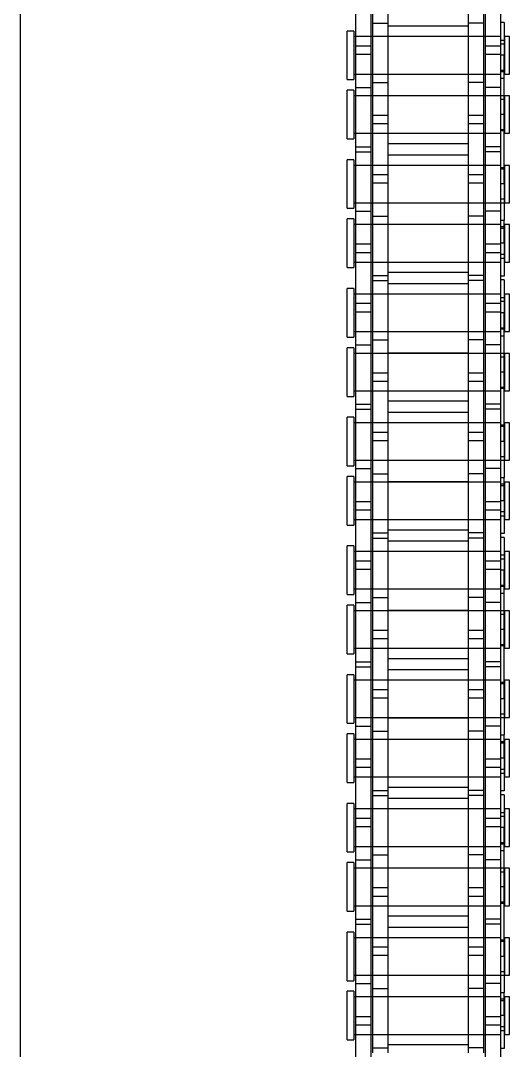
# Model space of a CAD drawing. Header units: metres. Extents: x 0 to 63075, y 0 to 44550.
# Drawn here: x 14315.1 to 14363.4, y 28813.3 to 28914.9 of the extents above; entities that cross this region are included whole.
import ezdxf

# ---------------------------------------------------------------- set-up
doc = ezdxf.new("R2010")
doc.units = ezdxf.units.M
doc.header["$LTSCALE"] = 75
doc.linetypes.add('HIDDEN2', pattern=[4.7625, 3.175, -1.5875])
for name, color, linetype in [('SDM', 7, 'Continuous'), ('SL4', 4, 'Continuous'), ('ST1', 7, 'HIDDEN2')]:
    doc.layers.add(name, color=color, linetype=linetype)

# ---------------------------------------------------------------- blocks, each defined once
blk = doc.blocks.new('A$Ca53c419a')
at = {"layer": 'SL4'}
blk.add_line((2339.74, 281.24), (3664.71, 281.24), dxfattribs=at)
at = {"layer": 'ST1'}
for p, q in [((2413.73, 249), (2418.53, 249)), ((2413.73, 249), (2413.73, 248.34)), ((2418.53, 248.34), (2418.53, 249)), ((2419.58, 249), (2424.37, 249)), ((2419.58, 249), (2419.58, 248.34)), ((2424.37, 248.34), (2424.37, 249)), ((2426.43, 249), (2431.23, 249)), ((2426.43, 249), (2426.43, 248.34)), ((2431.23, 248.34), (2431.23, 249)), ((2432.28, 249), (2437.07, 249)), ((2432.28, 249), (2432.28, 248.34)), ((2437.07, 248.34), (2437.07, 249)), ((2439.13, 249), (2443.93, 249)), ((2439.13, 249), (2439.13, 248.34)), ((2443.93, 248.34), (2443.93, 249)), ((2444.98, 249), (2449.77, 249)), ((2444.98, 249), (2444.98, 248.34)), ((2449.77, 248.34), (2449.77, 249)), ((2451.83, 249), (2456.63, 249)), ((2451.83, 249), (2451.83, 248.34)), ((2456.63, 248.34), (2456.63, 249)), ((2457.68, 249), (2462.47, 249)), ((2457.68, 249), (2457.68, 248.34)), ((2462.47, 248.34), (2462.47, 249)), ((2464.53, 249), (2469.33, 249)), ((2464.53, 249), (2464.53, 248.34)), ((2469.33, 248.34), (2469.33, 249)), ((2470.38, 249), (2475.17, 249)), ((2470.38, 249), (2470.38, 248.34)), ((2475.17, 248.34), (2475.17, 249)), ((2477.23, 249), (2482.03, 249)), ((2477.23, 249), (2477.23, 248.34)), ((2482.03, 248.34), (2482.03, 249)), ((2483.08, 249), (2487.87, 249)), ((2483.08, 249), (2483.08, 248.34)), ((2487.87, 248.34), (2487.87, 249)), ((2489.93, 249), (2494.73, 249)), ((2489.93, 249), (2489.93, 248.34)), ((2494.73, 248.34), (2494.73, 249)), ((2495.78, 249), (2500.57, 249)), ((2495.78, 249), (2495.78, 248.34)), ((2500.57, 248.34), (2500.57, 249)), ((2502.63, 249), (2507.43, 249)), ((2502.63, 249), (2502.63, 248.34)), ((2507.43, 248.34), (2507.43, 249)), ((2508.48, 249), (2513.27, 249)), ((2508.48, 249), (2508.48, 248.34)), ((2513.27, 248.34), (2513.27, 249)), ((2406.1, 248.16), (2415.2, 248.16)), ((2418.53, 248.34), (2413.73, 248.34)), ((2414.28, 248.34), (2414.28, 233.84)), ((2414.28, 248.16), (2414.28, 246.64)), ((2415.2, 248.16), (2416.06, 248.16)), ((2415.2, 246.64), (2415.2, 248.16)), ((2416.06, 248.16), (2425.15, 248.16)), ((2416.06, 248.16), (2416.06, 246.64)), ((2417.97, 233.84), (2417.97, 248.34)), ((2417.97, 246.64), (2417.97, 248.16)), ((2419.3, 248.16), (2419.3, 246.64)), ((2424.37, 248.34), (2419.58, 248.34)), ((2420.13, 248.34), (2420.13, 233.84)), ((2420.13, 248.16), (2420.13, 246.64)), ((2423.82, 233.84), (2423.82, 248.34)), ((2423.82, 246.64), (2423.82, 248.16)), ((2425.15, 248.16), (2425.15, 246.64)), ((2425.15, 248.16), (2431.5, 248.16)), ((2425.65, 248.16), (2425.65, 246.64)), ((2431.23, 248.34), (2426.43, 248.34)), ((2426.98, 248.34), (2426.98, 233.84)), ((2426.98, 248.16), (2426.98, 246.64)), ((2430.67, 233.84), (2430.67, 248.34)), ((2430.67, 246.64), (2430.67, 248.16)), ((2431.5, 248.16), (2431.5, 246.64)), ((2431.5, 248.16), (2440.6, 248.16)), ((2437.07, 248.34), (2432.28, 248.34)), ((2432.83, 248.34), (2432.83, 233.84)), ((2432.83, 248.16), (2432.83, 246.64)), ((2434.75, 246.64), (2434.75, 248.16)), ((2435.61, 248.16), (2435.61, 246.64)), ((2436.52, 233.84), (2436.52, 248.34)), ((2436.52, 246.64), (2436.52, 248.16)), ((2443.93, 248.34), (2439.13, 248.34)), ((2439.68, 248.34), (2439.68, 233.84)), ((2439.68, 248.16), (2439.68, 246.64)), ((2440.6, 248.16), (2441.46, 248.16)), ((2440.6, 246.64), (2440.6, 248.16)), ((2441.46, 248.16), (2450.55, 248.16)), ((2441.46, 248.16), (2441.46, 246.64)), ((2443.37, 233.84), (2443.37, 248.34)), ((2443.37, 246.64), (2443.37, 248.16)), ((2444.7, 248.16), (2444.7, 246.64)), ((2449.77, 248.34), (2444.98, 248.34)), ((2445.53, 248.34), (2445.53, 233.84)), ((2445.53, 248.16), (2445.53, 246.64)), ((2449.22, 233.84), (2449.22, 248.34)), ((2449.22, 246.64), (2449.22, 248.16)), ((2450.55, 248.16), (2450.55, 246.64)), ((2450.55, 248.16), (2456.9, 248.16)), ((2451.05, 248.16), (2451.05, 246.64)), ((2456.63, 248.34), (2451.83, 248.34)), ((2452.38, 248.34), (2452.38, 233.84)), ((2452.38, 248.16), (2452.38, 246.64)), ((2456.07, 233.84), (2456.07, 248.34)), ((2456.07, 246.64), (2456.07, 248.16)), ((2456.9, 248.16), (2456.9, 246.64)), ((2456.9, 248.16), (2466, 248.16)), ((2462.47, 248.34), (2457.68, 248.34)), ((2458.23, 248.34), (2458.23, 233.84)), ((2458.23, 248.16), (2458.23, 246.64)), ((2460.15, 246.64), (2460.15, 248.16)), ((2461.01, 248.16), (2461.01, 246.64)), ((2461.92, 233.84), (2461.92, 248.34)), ((2461.92, 246.64), (2461.92, 248.16)), ((2469.33, 248.34), (2464.53, 248.34)), ((2465.08, 248.34), (2465.08, 233.84)), ((2465.08, 248.16), (2465.08, 246.64)), ((2466, 248.16), (2466.86, 248.16)), ((2466, 246.64), (2466, 248.16)), ((2466.86, 248.16), (2475.95, 248.16)), ((2466.86, 248.16), (2466.86, 246.64)), ((2468.77, 233.84), (2468.77, 248.34)), ((2468.77, 246.64), (2468.77, 248.16)), ((2470.1, 248.16), (2470.1, 246.64)), ((2475.17, 248.34), (2470.38, 248.34)), ((2470.93, 248.34), (2470.93, 233.84)), ((2470.93, 248.16), (2470.93, 246.64)), ((2474.62, 233.84), (2474.62, 248.34)), ((2474.62, 246.64), (2474.62, 248.16)), ((2475.95, 248.16), (2475.95, 246.64)), ((2475.95, 248.16), (2482.3, 248.16)), ((2476.45, 248.16), (2476.45, 246.64)), ((2482.03, 248.34), (2477.23, 248.34)), ((2477.78, 248.34), (2477.78, 233.84)), ((2477.78, 248.16), (2477.78, 246.64)), ((2481.47, 233.84), (2481.47, 248.34)), ((2481.47, 246.64), (2481.47, 248.16)), ((2482.3, 248.16), (2482.3, 246.64)), ((2482.3, 248.16), (2491.4, 248.16)), ((2487.87, 248.34), (2483.08, 248.34)), ((2483.63, 248.34), (2483.63, 233.84)), ((2483.63, 248.16), (2483.63, 246.64)), ((2485.55, 246.64), (2485.55, 248.16)), ((2486.41, 248.16), (2486.41, 246.64)), ((2487.32, 233.84), (2487.32, 248.34)), ((2487.32, 246.64), (2487.32, 248.16)), ((2494.73, 248.34), (2489.93, 248.34)), ((2490.48, 248.34), (2490.48, 233.84)), ((2490.48, 248.16), (2490.48, 246.64)), ((2491.4, 248.16), (2492.26, 248.16)), ((2491.4, 246.64), (2491.4, 248.16)), ((2492.26, 248.16), (2501.35, 248.16)), ((2492.26, 248.16), (2492.26, 246.64)), ((2494.17, 233.84), (2494.17, 248.34)), ((2494.17, 246.64), (2494.17, 248.16)), ((2495.5, 248.16), (2495.5, 246.64)), ((2500.57, 248.34), (2495.78, 248.34)), ((2496.33, 248.34), (2496.33, 233.84)), ((2496.33, 248.16), (2496.33, 246.64)), ((2500.02, 233.84), (2500.02, 248.34)), ((2500.02, 246.64), (2500.02, 248.16)), ((2501.35, 248.16), (2501.35, 246.64)), ((2501.35, 248.16), (2507.7, 248.16)), ((2501.85, 248.16), (2501.85, 246.64)), ((2507.43, 248.34), (2502.63, 248.34)), ((2503.18, 248.34), (2503.18, 233.84)), ((2503.18, 248.16), (2503.18, 246.64)), ((2506.87, 233.84), (2506.87, 248.34)), ((2506.87, 246.64), (2506.87, 248.16)), ((2507.7, 248.16), (2507.7, 246.64)), ((2507.7, 248.16), (2516.8, 248.16)), ((2513.27, 248.34), (2508.48, 248.34)), ((2509.03, 248.34), (2509.03, 233.84)), ((2509.03, 248.16), (2509.03, 246.64)), ((2510.95, 246.64), (2510.95, 248.16)), ((2511.81, 248.16), (2511.81, 246.64)), ((2512.72, 233.84), (2512.72, 248.34)), ((2512.72, 246.64), (2512.72, 248.16)), ((2406.1, 246.64), (2415.2, 246.64)), ((2412.45, 246.48), (2418.8, 246.48)), ((2412.95, 246.48), (2412.95, 244.96)), ((2414.28, 246.48), (2414.28, 244.96)), ((2415.2, 246.64), (2416.06, 246.64)), ((2416.06, 246.64), (2425.15, 246.64)), ((2417.97, 244.96), (2417.97, 246.48)), ((2418.8, 246.48), (2418.8, 244.96)), ((2418.8, 246.48), (2427.9, 246.48)), ((2420.13, 246.48), (2420.13, 244.96)), ((2422.05, 244.96), (2422.05, 246.48)), ((2422.91, 246.48), (2422.91, 244.96)), ((2423.82, 244.96), (2423.82, 246.48)), ((2425.15, 246.64), (2431.5, 246.64)), ((2426.98, 246.48), (2426.98, 244.96)), ((2427.9, 246.48), (2428.76, 246.48)), ((2427.9, 244.96), (2427.9, 246.48)), ((2428.76, 246.48), (2437.85, 246.48)), ((2428.76, 246.48), (2428.76, 244.96)), ((2430.67, 244.96), (2430.67, 246.48)), ((2431.5, 246.64), (2440.6, 246.64)), ((2432, 246.48), (2432, 244.96)), ((2432.83, 246.48), (2432.83, 244.96)), ((2436.52, 244.96), (2436.52, 246.48)), ((2437.85, 246.48), (2437.85, 244.96)), ((2437.85, 246.48), (2444.2, 246.48)), ((2438.35, 246.48), (2438.35, 244.96)), ((2439.68, 246.48), (2439.68, 244.96)), ((2440.6, 246.64), (2441.46, 246.64)), ((2441.46, 246.64), (2450.55, 246.64)), ((2443.37, 244.96), (2443.37, 246.48)), ((2444.2, 246.48), (2444.2, 244.96)), ((2444.2, 246.48), (2453.3, 246.48)), ((2445.53, 246.48), (2445.53, 244.96)), ((2447.45, 244.96), (2447.45, 246.48)), ((2448.31, 246.48), (2448.31, 244.96)), ((2449.22, 244.96), (2449.22, 246.48)), ((2450.55, 246.64), (2456.9, 246.64)), ((2452.38, 246.48), (2452.38, 244.96)), ((2453.3, 246.48), (2454.16, 246.48)), ((2453.3, 244.96), (2453.3, 246.48)), ((2454.16, 246.48), (2463.25, 246.48)), ((2454.16, 246.48), (2454.16, 244.96)), ((2456.07, 244.96), (2456.07, 246.48)), ((2456.9, 246.64), (2466, 246.64)), ((2457.4, 246.48), (2457.4, 244.96)), ((2458.23, 246.48), (2458.23, 244.96)), ((2461.92, 244.96), (2461.92, 246.48)), ((2463.25, 246.48), (2463.25, 244.96)), ((2463.25, 246.48), (2469.6, 246.48)), ((2463.75, 246.48), (2463.75, 244.96)), ((2465.08, 246.48), (2465.08, 244.96)), ((2466, 246.64), (2466.86, 246.64)), ((2466.86, 246.64), (2475.95, 246.64)), ((2468.77, 244.96), (2468.77, 246.48)), ((2469.6, 246.48), (2469.6, 244.96)), ((2469.6, 246.48), (2478.7, 246.48)), ((2470.93, 246.48), (2470.93, 244.96)), ((2472.85, 244.96), (2472.85, 246.48)), ((2473.71, 246.48), (2473.71, 244.96)), ((2474.62, 244.96), (2474.62, 246.48)), ((2475.95, 246.64), (2482.3, 246.64)), ((2477.78, 246.48), (2477.78, 244.96)), ((2478.7, 246.48), (2479.56, 246.48)), ((2478.7, 244.96), (2478.7, 246.48)), ((2479.56, 246.48), (2488.65, 246.48)), ((2479.56, 246.48), (2479.56, 244.96)), ((2481.47, 244.96), (2481.47, 246.48)), ((2482.3, 246.64), (2491.4, 246.64)), ((2482.8, 246.48), (2482.8, 244.96)), ((2483.63, 246.48), (2483.63, 244.96)), ((2487.32, 244.96), (2487.32, 246.48)), ((2488.65, 246.48), (2488.65, 244.96)), ((2488.65, 246.48), (2495, 246.48)), ((2489.15, 246.48), (2489.15, 244.96)), ((2490.48, 246.48), (2490.48, 244.96)), ((2491.4, 246.64), (2492.26, 246.64)), ((2492.26, 246.64), (2501.35, 246.64)), ((2494.17, 244.96), (2494.17, 246.48)), ((2495, 246.48), (2495, 244.96)), ((2495, 246.48), (2504.1, 246.48)), ((2496.33, 246.48), (2496.33, 244.96)), ((2498.25, 244.96), (2498.25, 246.48)), ((2499.11, 246.48), (2499.11, 244.96)), ((2500.02, 244.96), (2500.02, 246.48)), ((2501.35, 246.64), (2507.7, 246.64)), ((2503.18, 246.48), (2503.18, 244.96)), ((2504.1, 246.48), (2504.96, 246.48)), ((2504.1, 244.96), (2504.1, 246.48)), ((2504.96, 246.48), (2514.05, 246.48)), ((2504.96, 246.48), (2504.96, 244.96)), ((2506.87, 244.96), (2506.87, 246.48)), ((2507.7, 246.64), (2516.8, 246.64)), ((2508.2, 246.48), (2508.2, 244.96)), ((2509.03, 246.48), (2509.03, 244.96)), ((2512.72, 244.96), (2512.72, 246.48)), ((2514.05, 246.48), (2514.05, 244.96)), ((2514.05, 246.48), (2520.4, 246.48)), ((2412.45, 244.96), (2418.8, 244.96)), ((2413.24, 237.03), (2413.24, 244.96)), ((2414.28, 244.96), (2414.28, 237.03)), ((2417.97, 237.03), (2417.97, 244.96)), ((2418.02, 244.96), (2418.02, 237.03)), ((2418.8, 244.96), (2427.9, 244.96)), ((2420.09, 237.03), (2420.09, 244.96)), ((2420.13, 244.96), (2420.13, 237.03)), ((2423.82, 237.03), (2423.82, 244.96)), ((2424.87, 244.96), (2424.87, 237.03)), ((2425.94, 237.03), (2425.94, 244.96)), ((2426.98, 244.96), (2426.98, 237.03)), ((2427.9, 244.96), (2428.76, 244.96)), ((2428.76, 244.96), (2437.85, 244.96)), ((2430.67, 237.03), (2430.67, 244.96)), ((2430.72, 244.96), (2430.72, 237.03)), ((2432.79, 237.03), (2432.79, 244.96)), ((2432.83, 244.96), (2432.83, 237.03)), ((2436.52, 237.03), (2436.52, 244.96)), ((2437.57, 244.96), (2437.57, 237.03)), ((2437.85, 244.96), (2444.2, 244.96)), ((2438.64, 237.03), (2438.64, 244.96)), ((2439.68, 244.96), (2439.68, 237.03)), ((2443.37, 237.03), (2443.37, 244.96)), ((2443.42, 244.96), (2443.42, 237.03)), ((2444.2, 244.96), (2453.3, 244.96)), ((2445.49, 237.03), (2445.49, 244.96)), ((2445.53, 244.96), (2445.53, 237.03)), ((2449.22, 237.03), (2449.22, 244.96)), ((2450.27, 244.96), (2450.27, 237.03)), ((2451.34, 237.03), (2451.34, 244.96)), ((2452.38, 244.96), (2452.38, 237.03)), ((2453.3, 244.96), (2454.16, 244.96)), ((2454.16, 244.96), (2463.25, 244.96)), ((2456.07, 237.03), (2456.07, 244.96)), ((2456.12, 244.96), (2456.12, 237.03)), ((2458.19, 237.03), (2458.19, 244.96)), ((2458.23, 244.96), (2458.23, 237.03)), ((2461.92, 237.03), (2461.92, 244.96)), ((2462.97, 244.96), (2462.97, 237.03)), ((2463.25, 244.96), (2469.6, 244.96)), ((2464.04, 237.03), (2464.04, 244.96)), ((2465.08, 244.96), (2465.08, 237.03)), ((2468.77, 237.03), (2468.77, 244.96)), ((2468.82, 244.96), (2468.82, 237.03)), ((2469.6, 244.96), (2478.7, 244.96)), ((2470.89, 237.03), (2470.89, 244.96)), ((2470.93, 244.96), (2470.93, 237.03)), ((2474.62, 237.03), (2474.62, 244.96)), ((2475.67, 244.96), (2475.67, 237.03)), ((2476.74, 237.03), (2476.74, 244.96)), ((2477.78, 244.96), (2477.78, 237.03)), ((2478.7, 244.96), (2479.56, 244.96)), ((2479.56, 244.96), (2488.65, 244.96)), ((2481.47, 237.03), (2481.47, 244.96)), ((2481.52, 244.96), (2481.52, 237.03)), ((2483.59, 237.03), (2483.59, 244.96)), ((2483.63, 244.96), (2483.63, 237.03)), ((2487.32, 237.03), (2487.32, 244.96)), ((2488.37, 244.96), (2488.37, 237.03)), ((2488.65, 244.96), (2495, 244.96)), ((2489.44, 237.03), (2489.44, 244.96)), ((2490.48, 244.96), (2490.48, 237.03)), ((2494.17, 237.03), (2494.17, 244.96)), ((2494.22, 244.96), (2494.22, 237.03)), ((2495, 244.96), (2504.1, 244.96)), ((2496.29, 237.03), (2496.29, 244.96)), ((2496.33, 244.96), (2496.33, 237.03)), ((2500.02, 237.03), (2500.02, 244.96)), ((2501.07, 244.96), (2501.07, 237.03)), ((2502.14, 237.03), (2502.14, 244.96)), ((2503.18, 244.96), (2503.18, 237.03)), ((2504.1, 244.96), (2504.96, 244.96)), ((2504.96, 244.96), (2514.05, 244.96)), ((2506.87, 237.03), (2506.87, 244.96)), ((2506.92, 244.96), (2506.92, 237.03)), ((2508.99, 237.03), (2508.99, 244.96)), ((2509.03, 244.96), (2509.03, 237.03)), ((2512.72, 237.03), (2512.72, 244.96)), ((2513.77, 244.96), (2513.77, 237.03)), ((2514.05, 244.96), (2520.4, 244.96)), ((2412.45, 237.03), (2418.8, 237.03)), ((2412.95, 235.51), (2412.95, 237.03)), ((2414.28, 237.03), (2414.28, 235.51)), ((2417.97, 235.51), (2417.97, 237.03)), ((2418.8, 235.51), (2418.8, 237.03)), ((2418.8, 237.03), (2427.9, 237.03)), ((2420.13, 237.03), (2420.13, 235.51)), ((2422.05, 235.51), (2422.05, 237.03)), ((2422.91, 237.03), (2422.91, 235.51)), ((2423.82, 235.51), (2423.82, 237.03)), ((2426.98, 237.03), (2426.98, 235.51)), ((2427.9, 237.03), (2428.76, 237.03)), ((2427.9, 235.51), (2427.9, 237.03)), ((2428.76, 237.03), (2437.85, 237.03)), ((2428.76, 237.03), (2428.76, 235.51)), ((2430.67, 235.51), (2430.67, 237.03)), ((2432, 235.51), (2432, 237.03)), ((2432.83, 237.03), (2432.83, 235.51)), ((2436.52, 235.51), (2436.52, 237.03)), ((2437.85, 235.51), (2437.85, 237.03)), ((2437.85, 237.03), (2444.2, 237.03)), ((2438.35, 235.51), (2438.35, 237.03)), ((2439.68, 237.03), (2439.68, 235.51)), ((2443.37, 235.51), (2443.37, 237.03)), ((2444.2, 235.51), (2444.2, 237.03)), ((2444.2, 237.03), (2453.3, 237.03)), ((2445.53, 237.03), (2445.53, 235.51)), ((2447.45, 235.51), (2447.45, 237.03)), ((2448.31, 237.03), (2448.31, 235.51)), ((2449.22, 235.51), (2449.22, 237.03)), ((2452.38, 237.03), (2452.38, 235.51)), ((2453.3, 237.03), (2454.16, 237.03)), ((2453.3, 235.51), (2453.3, 237.03)), ((2454.16, 237.03), (2463.25, 237.03)), ((2454.16, 237.03), (2454.16, 235.51)), ((2456.07, 235.51), (2456.07, 237.03)), ((2457.4, 235.51), (2457.4, 237.03)), ((2458.23, 237.03), (2458.23, 235.51)), ((2461.92, 235.51), (2461.92, 237.03)), ((2463.25, 235.51), (2463.25, 237.03)), ((2463.25, 237.03), (2469.6, 237.03)), ((2463.75, 235.51), (2463.75, 237.03)), ((2465.08, 237.03), (2465.08, 235.51)), ((2468.77, 235.51), (2468.77, 237.03)), ((2469.6, 235.51), (2469.6, 237.03)), ((2469.6, 237.03), (2478.7, 237.03)), ((2470.93, 237.03), (2470.93, 235.51)), ((2472.85, 235.51), (2472.85, 237.03)), ((2473.71, 237.03), (2473.71, 235.51)), ((2474.62, 235.51), (2474.62, 237.03)), ((2477.78, 237.03), (2477.78, 235.51)), ((2478.7, 237.03), (2479.56, 237.03)), ((2478.7, 235.51), (2478.7, 237.03)), ((2479.56, 237.03), (2488.65, 237.03)), ((2479.56, 237.03), (2479.56, 235.51)), ((2481.47, 235.51), (2481.47, 237.03)), ((2482.8, 235.51), (2482.8, 237.03)), ((2483.63, 237.03), (2483.63, 235.51)), ((2487.32, 235.51), (2487.32, 237.03)), ((2488.65, 235.51), (2488.65, 237.03)), ((2488.65, 237.03), (2495, 237.03)), ((2489.15, 235.51), (2489.15, 237.03)), ((2490.48, 237.03), (2490.48, 235.51)), ((2494.17, 235.51), (2494.17, 237.03)), ((2495, 235.51), (2495, 237.03)), ((2495, 237.03), (2504.1, 237.03)), ((2496.33, 237.03), (2496.33, 235.51)), ((2498.25, 235.51), (2498.25, 237.03)), ((2499.11, 237.03), (2499.11, 235.51)), ((2500.02, 235.51), (2500.02, 237.03)), ((2503.18, 237.03), (2503.18, 235.51)), ((2504.1, 237.03), (2504.96, 237.03)), ((2504.1, 235.51), (2504.1, 237.03)), ((2504.96, 237.03), (2514.05, 237.03)), ((2504.96, 237.03), (2504.96, 235.51)), ((2506.87, 235.51), (2506.87, 237.03)), ((2508.2, 235.51), (2508.2, 237.03)), ((2509.03, 237.03), (2509.03, 235.51)), ((2512.72, 235.51), (2512.72, 237.03)), ((2514.05, 235.51), (2514.05, 237.03)), ((2514.05, 237.03), (2520.4, 237.03)), ((2406.1, 235.36), (2415.2, 235.36)), ((2412.45, 235.51), (2418.8, 235.51)), ((2414.28, 235.36), (2414.28, 233.84)), ((2415.2, 235.36), (2416.06, 235.36)), ((2415.2, 233.84), (2415.2, 235.36)), ((2416.06, 235.36), (2425.15, 235.36)), ((2416.06, 235.36), (2416.06, 233.84)), ((2417.97, 233.84), (2417.97, 235.36)), ((2418.8, 235.51), (2427.9, 235.51)), ((2419.3, 233.84), (2419.3, 235.36)), ((2420.13, 235.36), (2420.13, 233.51)), ((2423.82, 233.84), (2423.82, 235.36)), ((2425.15, 233.84), (2425.15, 235.36)), ((2425.15, 235.36), (2431.5, 235.36)), ((2425.65, 233.84), (2425.65, 235.36)), ((2426.98, 235.36), (2426.98, 233.84)), ((2427.9, 235.51), (2428.76, 235.51)), ((2428.76, 235.51), (2437.85, 235.51)), ((2430.67, 233.51), (2430.67, 235.36)), ((2431.5, 233.84), (2431.5, 235.36)), ((2431.5, 235.36), (2440.6, 235.36)), ((2432.83, 235.36), (2432.83, 233.84)), ((2434.75, 233.84), (2434.75, 235.36)), ((2435.61, 235.36), (2435.61, 233.84)), ((2436.52, 233.84), (2436.52, 235.36)), ((2437.85, 235.51), (2444.2, 235.51)), ((2439.68, 235.36), (2439.68, 233.84)), ((2440.6, 235.36), (2441.46, 235.36)), ((2440.6, 233.84), (2440.6, 235.36)), ((2441.46, 235.36), (2450.55, 235.36)), ((2441.46, 235.36), (2441.46, 233.84)), ((2443.37, 233.84), (2443.37, 235.36)), ((2444.2, 235.51), (2453.3, 235.51)), ((2444.7, 233.84), (2444.7, 235.36)), ((2445.53, 235.36), (2445.53, 233.51)), ((2449.22, 233.84), (2449.22, 235.36)), ((2450.55, 233.84), (2450.55, 235.36)), ((2450.55, 235.36), (2456.9, 235.36)), ((2451.05, 233.84), (2451.05, 235.36)), ((2452.38, 235.36), (2452.38, 233.84)), ((2453.3, 235.51), (2454.16, 235.51)), ((2454.16, 235.51), (2463.25, 235.51)), ((2456.07, 233.51), (2456.07, 235.36)), ((2456.9, 233.84), (2456.9, 235.36)), ((2456.9, 235.36), (2466, 235.36)), ((2458.23, 235.36), (2458.23, 233.84)), ((2460.15, 233.84), (2460.15, 235.36)), ((2461.01, 235.36), (2461.01, 233.84)), ((2461.92, 233.84), (2461.92, 235.36)), ((2463.25, 235.51), (2469.6, 235.51)), ((2465.08, 235.36), (2465.08, 233.84)), ((2466, 235.36), (2466.86, 235.36)), ((2466, 233.84), (2466, 235.36)), ((2466.86, 235.36), (2475.95, 235.36)), ((2466.86, 235.36), (2466.86, 233.84)), ((2468.77, 233.84), (2468.77, 235.36)), ((2469.6, 235.51), (2478.7, 235.51)), ((2470.1, 233.84), (2470.1, 235.36)), ((2470.93, 235.36), (2470.93, 233.51)), ((2474.62, 233.84), (2474.62, 235.36)), ((2475.95, 233.84), (2475.95, 235.36)), ((2475.95, 235.36), (2482.3, 235.36)), ((2476.45, 233.84), (2476.45, 235.36)), ((2477.78, 235.36), (2477.78, 233.84)), ((2478.7, 235.51), (2479.56, 235.51)), ((2479.56, 235.51), (2488.65, 235.51)), ((2481.47, 233.51), (2481.47, 235.36)), ((2482.3, 233.84), (2482.3, 235.36)), ((2482.3, 235.36), (2491.4, 235.36)), ((2483.63, 235.36), (2483.63, 233.84)), ((2485.55, 233.84), (2485.55, 235.36)), ((2486.41, 235.36), (2486.41, 233.84)), ((2487.32, 233.84), (2487.32, 235.36)), ((2488.65, 235.51), (2495, 235.51)), ((2490.48, 235.36), (2490.48, 233.84)), ((2491.4, 235.36), (2492.26, 235.36)), ((2491.4, 233.84), (2491.4, 235.36)), ((2492.26, 235.36), (2501.35, 235.36)), ((2492.26, 235.36), (2492.26, 233.84)), ((2494.17, 233.84), (2494.17, 235.36)), ((2495, 235.51), (2504.1, 235.51)), ((2495.5, 233.84), (2495.5, 235.36)), ((2496.33, 235.36), (2496.33, 233.51)), ((2500.02, 233.84), (2500.02, 235.36)), ((2501.35, 233.84), (2501.35, 235.36)), ((2501.35, 235.36), (2507.7, 235.36)), ((2501.85, 233.84), (2501.85, 235.36)), ((2503.18, 235.36), (2503.18, 233.84)), ((2504.1, 235.51), (2504.96, 235.51)), ((2504.96, 235.51), (2514.05, 235.51)), ((2506.87, 233.51), (2506.87, 235.36)), ((2507.7, 233.84), (2507.7, 235.36)), ((2507.7, 235.36), (2516.8, 235.36)), ((2509.03, 235.36), (2509.03, 233.84)), ((2510.95, 233.84), (2510.95, 235.36)), ((2511.81, 235.36), (2511.81, 233.84)), ((2512.72, 233.84), (2512.72, 235.36)), ((2514.05, 235.51), (2520.4, 235.51)), ((2406.1, 233.84), (2415.2, 233.84)), ((2412.9, 233.51), (2412.9, 233.84)), ((2414.65, 233.84), (2414.65, 233.47)), ((2415.02, 233.51), (2415.02, 233.84)), ((2415.2, 233.84), (2416.06, 233.84)), ((2416.06, 233.84), (2425.15, 233.84)), ((2416.13, 233.51), (2416.13, 233.84)), ((2417.6, 233.47), (2417.6, 233.84)), ((2417.75, 233.51), (2417.75, 233.84)), ((2418.42, 233.84), (2418.42, 233.51)), ((2420.5, 233.84), (2420.5, 233.47)), ((2421.98, 233.51), (2421.98, 233.84)), ((2423.45, 233.47), (2423.45, 233.84)), ((2423.59, 233.51), (2423.59, 233.84)), ((2425.15, 233.84), (2431.5, 233.84)), ((2427.21, 233.51), (2427.21, 233.84)), ((2427.35, 233.84), (2427.35, 233.47)), ((2428.83, 233.51), (2428.83, 233.84)), ((2430.3, 233.47), (2430.3, 233.84)), ((2431.5, 233.84), (2440.6, 233.84)), ((2432.38, 233.51), (2432.38, 233.84)), ((2433.06, 233.51), (2433.06, 233.84)), ((2433.2, 233.84), (2433.2, 233.47)), ((2434.68, 233.51), (2434.68, 233.84)), ((2435.78, 233.51), (2435.78, 233.84)), ((2436.15, 233.47), (2436.15, 233.84)), ((2437.91, 233.51), (2437.91, 233.84)), ((2438.3, 233.51), (2438.3, 233.84)), ((2440.05, 233.84), (2440.05, 233.47)), ((2440.42, 233.51), (2440.42, 233.84)), ((2440.6, 233.84), (2441.46, 233.84)), ((2441.46, 233.84), (2450.55, 233.84)), ((2441.53, 233.51), (2441.53, 233.84)), ((2443, 233.47), (2443, 233.84)), ((2443.15, 233.51), (2443.15, 233.84)), ((2443.82, 233.84), (2443.82, 233.51)), ((2445.9, 233.84), (2445.9, 233.47)), ((2447.38, 233.51), (2447.38, 233.84)), ((2448.85, 233.47), (2448.85, 233.84)), ((2448.99, 233.51), (2448.99, 233.84)), ((2450.55, 233.84), (2456.9, 233.84)), ((2452.61, 233.51), (2452.61, 233.84)), ((2452.75, 233.84), (2452.75, 233.47)), ((2454.23, 233.51), (2454.23, 233.84)), ((2455.7, 233.47), (2455.7, 233.84)), ((2456.9, 233.84), (2466, 233.84)), ((2457.78, 233.51), (2457.78, 233.84)), ((2458.46, 233.51), (2458.46, 233.84)), ((2458.6, 233.84), (2458.6, 233.47)), ((2460.08, 233.51), (2460.08, 233.84)), ((2461.18, 233.51), (2461.18, 233.84)), ((2461.55, 233.47), (2461.55, 233.84)), ((2463.31, 233.51), (2463.31, 233.84)), ((2463.7, 233.51), (2463.7, 233.84)), ((2465.45, 233.84), (2465.45, 233.47)), ((2465.82, 233.51), (2465.82, 233.84)), ((2466, 233.84), (2466.86, 233.84)), ((2466.86, 233.84), (2475.95, 233.84)), ((2466.93, 233.51), (2466.93, 233.84)), ((2468.4, 233.47), (2468.4, 233.84)), ((2468.55, 233.51), (2468.55, 233.84)), ((2469.22, 233.84), (2469.22, 233.51)), ((2471.3, 233.84), (2471.3, 233.47)), ((2472.78, 233.51), (2472.78, 233.84)), ((2474.25, 233.47), (2474.25, 233.84)), ((2474.39, 233.51), (2474.39, 233.84)), ((2475.95, 233.84), (2482.3, 233.84)), ((2478.01, 233.51), (2478.01, 233.84)), ((2478.15, 233.84), (2478.15, 233.47)), ((2479.63, 233.51), (2479.63, 233.84)), ((2481.1, 233.47), (2481.1, 233.84)), ((2482.3, 233.84), (2491.4, 233.84)), ((2483.18, 233.51), (2483.18, 233.84)), ((2483.86, 233.51), (2483.86, 233.84)), ((2484, 233.84), (2484, 233.47)), ((2485.48, 233.51), (2485.48, 233.84)), ((2486.58, 233.51), (2486.58, 233.84)), ((2486.95, 233.47), (2486.95, 233.84)), ((2488.71, 233.51), (2488.71, 233.84)), ((2489.1, 233.51), (2489.1, 233.84)), ((2490.85, 233.84), (2490.85, 233.47)), ((2491.22, 233.51), (2491.22, 233.84)), ((2491.4, 233.84), (2492.26, 233.84)), ((2492.26, 233.84), (2501.35, 233.84)), ((2492.33, 233.51), (2492.33, 233.84)), ((2493.8, 233.47), (2493.8, 233.84)), ((2493.95, 233.51), (2493.95, 233.84)), ((2494.62, 233.84), (2494.62, 233.51)), ((2496.7, 233.84), (2496.7, 233.47)), ((2498.18, 233.51), (2498.18, 233.84)), ((2499.65, 233.47), (2499.65, 233.84)), ((2499.79, 233.51), (2499.79, 233.84)), ((2501.35, 233.84), (2507.7, 233.84)), ((2503.41, 233.51), (2503.41, 233.84)), ((2503.55, 233.84), (2503.55, 233.47)), ((2505.03, 233.51), (2505.03, 233.84)), ((2506.5, 233.47), (2506.5, 233.84)), ((2507.7, 233.84), (2516.8, 233.84)), ((2508.58, 233.51), (2508.58, 233.84)), ((2509.26, 233.51), (2509.26, 233.84)), ((2509.4, 233.84), (2509.4, 233.47)), ((2510.88, 233.51), (2510.88, 233.84)), ((2511.98, 233.51), (2511.98, 233.84)), ((2512.35, 233.47), (2512.35, 233.84)), ((2514.11, 233.51), (2514.11, 233.84)), ((2416.13, 233.51), (2412.9, 233.51)), ((2417.97, 233.47), (2414.28, 233.47)), ((2414.28, 233.47), (2414.28, 233)), ((2414.28, 233), (2417.97, 233)), ((2416.13, 233.51), (2418.42, 233.51)), ((2417.97, 233), (2417.97, 233.47)), ((2421.98, 233.51), (2418.42, 233.51)), ((2423.82, 233.47), (2420.13, 233.47)), ((2420.13, 233.47), (2420.13, 233)), ((2420.13, 233), (2423.82, 233)), ((2421.98, 233.51), (2434.68, 233.51)), ((2423.82, 233), (2423.82, 233.47)), ((2430.67, 233.47), (2426.98, 233.47)), ((2426.98, 233.47), (2426.98, 233)), ((2426.98, 233), (2430.67, 233)), ((2430.67, 233), (2430.67, 233.47)), ((2436.52, 233.47), (2432.83, 233.47)), ((2432.83, 233.47), (2432.83, 233)), ((2432.83, 233), (2436.52, 233)), ((2437.91, 233.51), (2434.68, 233.51)), ((2436.52, 233), (2436.52, 233.47)), ((2441.53, 233.51), (2438.3, 233.51)), ((2443.37, 233.47), (2439.68, 233.47)), ((2439.68, 233.47), (2439.68, 233)), ((2439.68, 233), (2443.37, 233)), ((2441.53, 233.51), (2443.82, 233.51)), ((2443.37, 233), (2443.37, 233.47)), ((2447.38, 233.51), (2443.82, 233.51)), ((2449.22, 233.47), (2445.53, 233.47)), ((2445.53, 233.47), (2445.53, 233)), ((2445.53, 233), (2449.22, 233)), ((2447.38, 233.51), (2460.08, 233.51)), ((2449.22, 233), (2449.22, 233.47)), ((2456.07, 233.47), (2452.38, 233.47)), ((2452.38, 233.47), (2452.38, 233)), ((2452.38, 233), (2456.07, 233)), ((2456.07, 233), (2456.07, 233.47)), ((2461.92, 233.47), (2458.23, 233.47)), ((2458.23, 233.47), (2458.23, 233)), ((2458.23, 233), (2461.92, 233)), ((2463.31, 233.51), (2460.08, 233.51)), ((2461.92, 233), (2461.92, 233.47)), ((2466.93, 233.51), (2463.7, 233.51)), ((2468.77, 233.47), (2465.08, 233.47)), ((2465.08, 233.47), (2465.08, 233)), ((2465.08, 233), (2468.77, 233)), ((2466.93, 233.51), (2469.22, 233.51)), ((2468.77, 233), (2468.77, 233.47)), ((2472.78, 233.51), (2469.22, 233.51)), ((2474.62, 233.47), (2470.93, 233.47)), ((2470.93, 233.47), (2470.93, 233)), ((2470.93, 233), (2474.62, 233)), ((2472.78, 233.51), (2485.48, 233.51)), ((2474.62, 233), (2474.62, 233.47)), ((2481.47, 233.47), (2477.78, 233.47)), ((2477.78, 233.47), (2477.78, 233)), ((2477.78, 233), (2481.47, 233)), ((2481.47, 233), (2481.47, 233.47)), ((2487.32, 233.47), (2483.63, 233.47)), ((2483.63, 233.47), (2483.63, 233)), ((2483.63, 233), (2487.32, 233)), ((2488.71, 233.51), (2485.48, 233.51)), ((2487.32, 233), (2487.32, 233.47)), ((2492.33, 233.51), (2489.1, 233.51)), ((2494.17, 233.47), (2490.48, 233.47)), ((2490.48, 233.47), (2490.48, 233)), ((2490.48, 233), (2494.17, 233)), ((2492.33, 233.51), (2494.62, 233.51)), ((2494.17, 233), (2494.17, 233.47)), ((2498.18, 233.51), (2494.62, 233.51)), ((2500.02, 233.47), (2496.33, 233.47)), ((2496.33, 233.47), (2496.33, 233)), ((2496.33, 233), (2500.02, 233)), ((2498.18, 233.51), (2510.88, 233.51)), ((2500.02, 233), (2500.02, 233.47)), ((2506.87, 233.47), (2503.18, 233.47)), ((2503.18, 233.47), (2503.18, 233)), ((2503.18, 233), (2506.87, 233)), ((2506.87, 233), (2506.87, 233.47)), ((2512.72, 233.47), (2509.03, 233.47)), ((2509.03, 233.47), (2509.03, 233)), ((2509.03, 233), (2512.72, 233)), ((2514.11, 233.51), (2510.88, 233.51)), ((2512.72, 233), (2512.72, 233.47))]:
    blk.add_line(p, q, dxfattribs=at)

msp = doc.modelspace()

# ---------------------------------------------------------------- block references
at = {"layer": 'SDM', "rotation": 90}
msp.add_blockref('A$Ca53c419a', (14596.36, 26400.6), dxfattribs=at)

doc.saveas('drawing.dxf')
